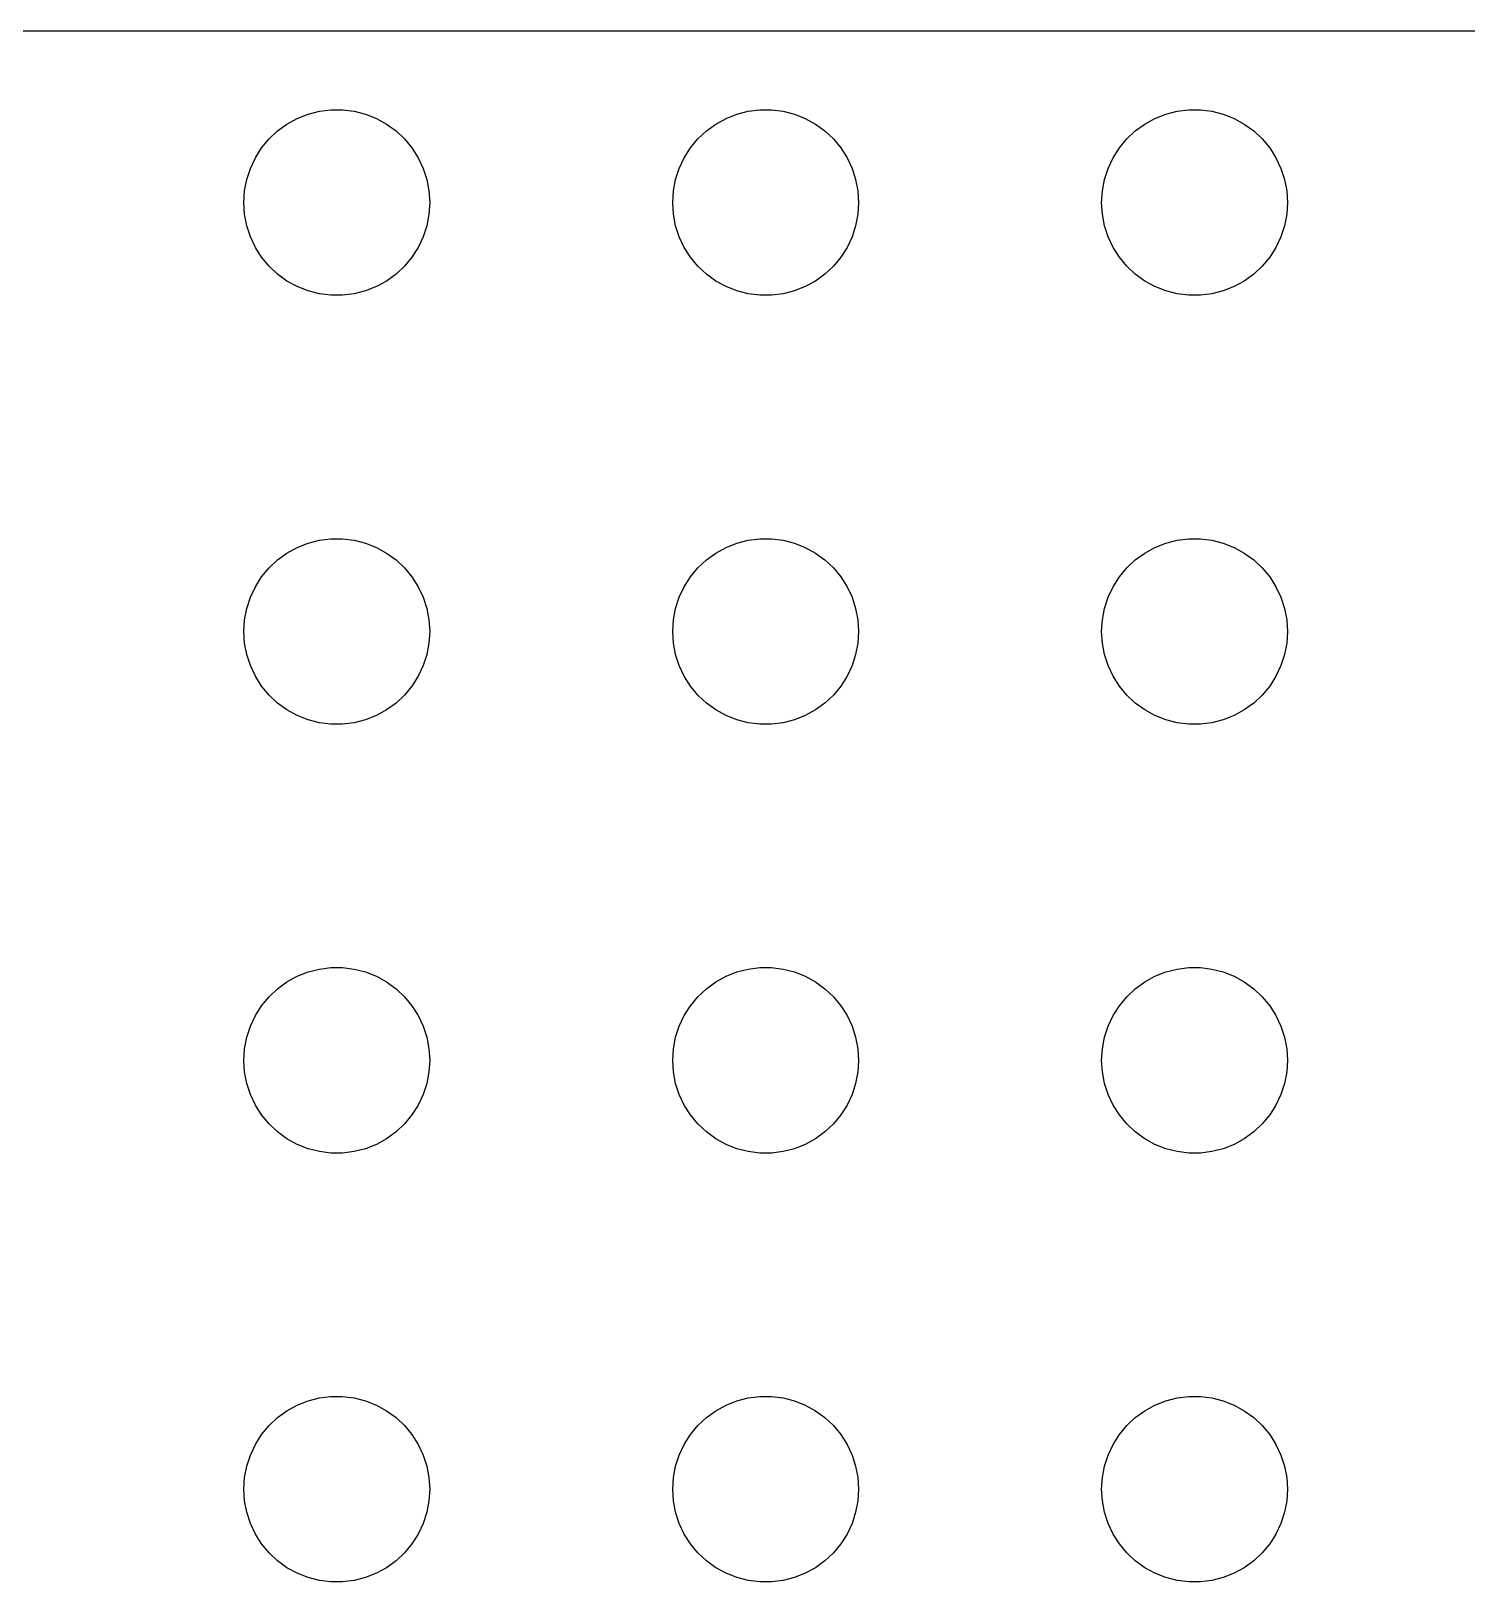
# Model space of a CAD drawing. Header units: metres. Extents: x 9 to 231, y 9 to 231.
# Drawn here: x 64.3 to 114.5, y 176.8 to 231 of the extents above; entities that cross this region are included whole.
import ezdxf

# ---------------------------------------------------------------- set-up
doc = ezdxf.new("R2010")
doc.units = ezdxf.units.M

msp = doc.modelspace()

# ---------------------------------------------------------------- linework, layer by layer
for p, q in [((226, 231), (14, 231)), ((73.2586, 227.744), (73.6162, 227.941)), ((73.6162, 227.941), (73.9957, 228.091)), ((73.9957, 228.091), (74.391, 228.192)), ((74.391, 228.192), (74.7959, 228.244)), ((74.7959, 228.244), (75.2041, 228.244)), ((75.2041, 228.244), (75.609, 228.192)), ((75.609, 228.192), (76.0043, 228.091)), ((76.0043, 228.091), (76.3838, 227.941)), ((76.3838, 227.941), (76.7414, 227.744)), ((88.2586, 227.744), (88.6162, 227.941)), ((88.6162, 227.941), (88.9957, 228.091)), ((88.9957, 228.091), (89.391, 228.192)), ((89.391, 228.192), (89.7959, 228.244)), ((89.7959, 228.244), (90.2041, 228.244)), ((90.2041, 228.244), (90.609, 228.192)), ((90.609, 228.192), (91.0043, 228.091)), ((91.0043, 228.091), (91.3838, 227.941)), ((91.3838, 227.941), (91.7414, 227.744)), ((103.259, 227.744), (103.616, 227.941)), ((103.616, 227.941), (103.996, 228.091)), ((103.996, 228.091), (104.391, 228.192)), ((104.391, 228.192), (104.796, 228.244)), ((104.796, 228.244), (105.204, 228.244)), ((105.204, 228.244), (105.609, 228.192)), ((105.609, 228.192), (106.004, 228.091)), ((106.004, 228.091), (106.384, 227.941)), ((106.384, 227.941), (106.741, 227.744)), ((72.6308, 227.225), (72.9284, 227.504)), ((72.9284, 227.504), (73.2586, 227.744)), ((76.7414, 227.744), (77.0716, 227.504)), ((77.0716, 227.504), (77.3691, 227.225)), ((87.6308, 227.225), (87.9284, 227.504)), ((87.9284, 227.504), (88.2586, 227.744)), ((91.7414, 227.744), (92.0716, 227.504)), ((92.0716, 227.504), (92.3691, 227.225)), ((102.631, 227.225), (102.928, 227.504)), ((102.928, 227.504), (103.259, 227.744)), ((106.741, 227.744), (107.072, 227.504)), ((107.072, 227.504), (107.369, 227.225)), ((72.152, 226.566), (72.3707, 226.91)), ((72.3707, 226.91), (72.6308, 227.225)), ((77.3691, 227.225), (77.6293, 226.91)), ((77.6293, 226.91), (77.848, 226.566)), ((87.152, 226.566), (87.3707, 226.91)), ((87.3707, 226.91), (87.6308, 227.225)), ((92.3691, 227.225), (92.6293, 226.91)), ((92.6293, 226.91), (92.848, 226.566)), ((102.152, 226.566), (102.371, 226.91)), ((102.371, 226.91), (102.631, 227.225)), ((107.369, 227.225), (107.629, 226.91)), ((107.629, 226.91), (107.848, 226.566)), ((71.9782, 226.196), (72.152, 226.566)), ((77.848, 226.566), (78.0218, 226.196)), ((86.9782, 226.196), (87.152, 226.566)), ((92.848, 226.566), (93.0218, 226.196)), ((101.978, 226.196), (102.152, 226.566)), ((107.848, 226.566), (108.022, 226.196)), ((71.7756, 225.407), (71.8521, 225.808)), ((71.8521, 225.808), (71.9782, 226.196)), ((78.0218, 226.196), (78.1479, 225.808)), ((78.1479, 225.808), (78.2244, 225.407)), ((86.7756, 225.407), (86.8521, 225.808)), ((86.8521, 225.808), (86.9782, 226.196)), ((93.0218, 226.196), (93.1479, 225.808)), ((93.1479, 225.808), (93.2244, 225.407)), ((101.776, 225.407), (101.852, 225.808)), ((101.852, 225.808), (101.978, 226.196)), ((108.022, 226.196), (108.148, 225.808)), ((108.148, 225.808), (108.224, 225.407)), ((71.75, 225), (71.7756, 225.407)), ((78.2244, 225.407), (78.25, 225)), ((86.75, 225), (86.7756, 225.407)), ((93.2244, 225.407), (93.25, 225)), ((101.75, 225), (101.776, 225.407)), ((108.224, 225.407), (108.25, 225)), ((71.7756, 224.593), (71.75, 225)), ((71.8521, 224.192), (71.7756, 224.593)), ((78.2244, 224.593), (78.1479, 224.192)), ((78.25, 225), (78.2244, 224.593)), ((86.7756, 224.593), (86.75, 225)), ((86.8521, 224.192), (86.7756, 224.593)), ((93.2244, 224.593), (93.1479, 224.192)), ((93.25, 225), (93.2244, 224.593)), ((101.776, 224.593), (101.75, 225)), ((101.852, 224.192), (101.776, 224.593)), ((108.224, 224.593), (108.148, 224.192)), ((108.25, 225), (108.224, 224.593)), ((71.9782, 223.804), (71.8521, 224.192)), ((78.1479, 224.192), (78.0218, 223.804)), ((86.9782, 223.804), (86.8521, 224.192)), ((93.1479, 224.192), (93.0218, 223.804)), ((101.978, 223.804), (101.852, 224.192)), ((108.148, 224.192), (108.022, 223.804)), ((72.152, 223.434), (71.9782, 223.804)), ((78.0218, 223.804), (77.848, 223.434)), ((87.152, 223.434), (86.9782, 223.804)), ((93.0218, 223.804), (92.848, 223.434)), ((102.152, 223.434), (101.978, 223.804)), ((108.022, 223.804), (107.848, 223.434)), ((72.3707, 223.09), (72.152, 223.434)), ((72.6308, 222.775), (72.3707, 223.09)), ((77.6293, 223.09), (77.3691, 222.775)), ((77.848, 223.434), (77.6293, 223.09)), ((87.3707, 223.09), (87.152, 223.434)), ((87.6308, 222.775), (87.3707, 223.09)), ((92.6293, 223.09), (92.3691, 222.775)), ((92.848, 223.434), (92.6293, 223.09)), ((102.371, 223.09), (102.152, 223.434)), ((102.631, 222.775), (102.371, 223.09)), ((107.629, 223.09), (107.369, 222.775)), ((107.848, 223.434), (107.629, 223.09)), ((72.9284, 222.496), (72.6308, 222.775)), ((73.2586, 222.256), (72.9284, 222.496)), ((77.0716, 222.496), (76.7414, 222.256)), ((77.3691, 222.775), (77.0716, 222.496)), ((87.9284, 222.496), (87.6308, 222.775)), ((88.2586, 222.256), (87.9284, 222.496)), ((92.0716, 222.496), (91.7414, 222.256)), ((92.3691, 222.775), (92.0716, 222.496)), ((102.928, 222.496), (102.631, 222.775)), ((103.259, 222.256), (102.928, 222.496)), ((107.072, 222.496), (106.741, 222.256)), ((107.369, 222.775), (107.072, 222.496)), ((73.6162, 222.059), (73.2586, 222.256)), ((73.9957, 221.909), (73.6162, 222.059)), ((74.391, 221.808), (73.9957, 221.909)), ((76.0043, 221.909), (75.609, 221.808)), ((76.3838, 222.059), (76.0043, 221.909)), ((76.7414, 222.256), (76.3838, 222.059)), ((88.6162, 222.059), (88.2586, 222.256)), ((88.9957, 221.909), (88.6162, 222.059)), ((89.391, 221.808), (88.9957, 221.909)), ((91.0043, 221.909), (90.609, 221.808)), ((91.3838, 222.059), (91.0043, 221.909)), ((91.7414, 222.256), (91.3838, 222.059)), ((103.616, 222.059), (103.259, 222.256)), ((103.996, 221.909), (103.616, 222.059)), ((104.391, 221.808), (103.996, 221.909)), ((106.004, 221.909), (105.609, 221.808)), ((106.384, 222.059), (106.004, 221.909)), ((106.741, 222.256), (106.384, 222.059)), ((74.7959, 221.756), (74.391, 221.808)), ((75.2041, 221.756), (74.7959, 221.756)), ((75.609, 221.808), (75.2041, 221.756)), ((89.7959, 221.756), (89.391, 221.808)), ((90.2041, 221.756), (89.7959, 221.756)), ((90.609, 221.808), (90.2041, 221.756)), ((104.796, 221.756), (104.391, 221.808)), ((105.204, 221.756), (104.796, 221.756)), ((105.609, 221.808), (105.204, 221.756)), ((73.9957, 213.091), (74.391, 213.192)), ((74.391, 213.192), (74.7959, 213.244)), ((74.7959, 213.244), (75.2041, 213.244)), ((75.2041, 213.244), (75.609, 213.192)), ((75.609, 213.192), (76.0043, 213.091)), ((88.9957, 213.091), (89.391, 213.192)), ((89.391, 213.192), (89.7959, 213.244)), ((89.7959, 213.244), (90.2041, 213.244)), ((90.2041, 213.244), (90.609, 213.192)), ((90.609, 213.192), (91.0043, 213.091)), ((103.996, 213.091), (104.391, 213.192)), ((104.391, 213.192), (104.796, 213.244)), ((104.796, 213.244), (105.204, 213.244)), ((105.204, 213.244), (105.609, 213.192)), ((105.609, 213.192), (106.004, 213.091)), ((72.9284, 212.504), (73.2586, 212.744)), ((73.2586, 212.744), (73.6162, 212.941)), ((73.6162, 212.941), (73.9957, 213.091)), ((76.0043, 213.091), (76.3838, 212.941)), ((76.3838, 212.941), (76.7414, 212.744)), ((76.7414, 212.744), (77.0716, 212.504)), ((87.9284, 212.504), (88.2586, 212.744)), ((88.2586, 212.744), (88.6162, 212.941)), ((88.6162, 212.941), (88.9957, 213.091)), ((91.0043, 213.091), (91.3838, 212.941)), ((91.3838, 212.941), (91.7414, 212.744)), ((91.7414, 212.744), (92.0716, 212.504)), ((102.928, 212.504), (103.259, 212.744)), ((103.259, 212.744), (103.616, 212.941)), ((103.616, 212.941), (103.996, 213.091)), ((106.004, 213.091), (106.384, 212.941)), ((106.384, 212.941), (106.741, 212.744)), ((106.741, 212.744), (107.072, 212.504)), ((72.3707, 211.91), (72.6308, 212.225)), ((72.6308, 212.225), (72.9284, 212.504)), ((77.0716, 212.504), (77.3691, 212.225)), ((77.3691, 212.225), (77.6293, 211.91)), ((87.3707, 211.91), (87.6308, 212.225)), ((87.6308, 212.225), (87.9284, 212.504)), ((92.0716, 212.504), (92.3691, 212.225)), ((92.3691, 212.225), (92.6293, 211.91)), ((102.371, 211.91), (102.631, 212.225)), ((102.631, 212.225), (102.928, 212.504)), ((107.072, 212.504), (107.369, 212.225)), ((107.369, 212.225), (107.629, 211.91)), ((71.9782, 211.196), (72.152, 211.566)), ((72.152, 211.566), (72.3707, 211.91)), ((77.6293, 211.91), (77.848, 211.566)), ((77.848, 211.566), (78.0218, 211.196)), ((86.9782, 211.196), (87.152, 211.566)), ((87.152, 211.566), (87.3707, 211.91)), ((92.6293, 211.91), (92.848, 211.566)), ((92.848, 211.566), (93.0218, 211.196)), ((101.978, 211.196), (102.152, 211.566)), ((102.152, 211.566), (102.371, 211.91)), ((107.629, 211.91), (107.848, 211.566)), ((107.848, 211.566), (108.022, 211.196)), ((71.8521, 210.808), (71.9782, 211.196)), ((78.0218, 211.196), (78.1479, 210.808)), ((86.8521, 210.808), (86.9782, 211.196)), ((93.0218, 211.196), (93.1479, 210.808)), ((101.852, 210.808), (101.978, 211.196)), ((108.022, 211.196), (108.148, 210.808)), ((71.7756, 210.407), (71.8521, 210.808)), ((78.1479, 210.808), (78.2244, 210.407)), ((86.7756, 210.407), (86.8521, 210.808)), ((93.1479, 210.808), (93.2244, 210.407)), ((101.776, 210.407), (101.852, 210.808)), ((108.148, 210.808), (108.224, 210.407)), ((71.75, 210), (71.7756, 210.407)), ((71.7756, 209.593), (71.75, 210)), ((78.2244, 210.407), (78.25, 210)), ((78.25, 210), (78.2244, 209.593)), ((86.75, 210), (86.7756, 210.407)), ((86.7756, 209.593), (86.75, 210)), ((93.2244, 210.407), (93.25, 210)), ((93.25, 210), (93.2244, 209.593)), ((101.75, 210), (101.776, 210.407)), ((101.776, 209.593), (101.75, 210)), ((108.224, 210.407), (108.25, 210)), ((108.25, 210), (108.224, 209.593)), ((71.8521, 209.192), (71.7756, 209.593)), ((78.2244, 209.593), (78.1479, 209.192)), ((86.8521, 209.192), (86.7756, 209.593)), ((93.2244, 209.593), (93.1479, 209.192)), ((101.852, 209.192), (101.776, 209.593)), ((108.224, 209.593), (108.148, 209.192)), ((71.9782, 208.804), (71.8521, 209.192)), ((78.1479, 209.192), (78.0218, 208.804)), ((86.9782, 208.804), (86.8521, 209.192)), ((93.1479, 209.192), (93.0218, 208.804)), ((101.978, 208.804), (101.852, 209.192)), ((108.148, 209.192), (108.022, 208.804)), ((72.152, 208.434), (71.9782, 208.804)), ((72.3707, 208.09), (72.152, 208.434)), ((77.848, 208.434), (77.6293, 208.09)), ((78.0218, 208.804), (77.848, 208.434)), ((87.152, 208.434), (86.9782, 208.804)), ((87.3707, 208.09), (87.152, 208.434)), ((92.848, 208.434), (92.6293, 208.09)), ((93.0218, 208.804), (92.848, 208.434)), ((102.152, 208.434), (101.978, 208.804)), ((102.371, 208.09), (102.152, 208.434)), ((107.848, 208.434), (107.629, 208.09)), ((108.022, 208.804), (107.848, 208.434)), ((72.6308, 207.775), (72.3707, 208.09)), ((72.9284, 207.496), (72.6308, 207.775)), ((77.3691, 207.775), (77.0716, 207.496)), ((77.6293, 208.09), (77.3691, 207.775)), ((87.6308, 207.775), (87.3707, 208.09)), ((87.9284, 207.496), (87.6308, 207.775)), ((92.3691, 207.775), (92.0716, 207.496)), ((92.6293, 208.09), (92.3691, 207.775)), ((102.631, 207.775), (102.371, 208.09)), ((102.928, 207.496), (102.631, 207.775)), ((107.369, 207.775), (107.072, 207.496)), ((107.629, 208.09), (107.369, 207.775)), ((73.2586, 207.256), (72.9284, 207.496)), ((73.6162, 207.059), (73.2586, 207.256)), ((76.7414, 207.256), (76.3838, 207.059)), ((77.0716, 207.496), (76.7414, 207.256)), ((88.2586, 207.256), (87.9284, 207.496)), ((88.6162, 207.059), (88.2586, 207.256)), ((91.7414, 207.256), (91.3838, 207.059)), ((92.0716, 207.496), (91.7414, 207.256)), ((103.259, 207.256), (102.928, 207.496)), ((103.616, 207.059), (103.259, 207.256)), ((106.741, 207.256), (106.384, 207.059)), ((107.072, 207.496), (106.741, 207.256)), ((73.9957, 206.909), (73.6162, 207.059)), ((74.391, 206.808), (73.9957, 206.909)), ((74.7959, 206.756), (74.391, 206.808)), ((75.2041, 206.756), (74.7959, 206.756)), ((75.609, 206.808), (75.2041, 206.756)), ((76.0043, 206.909), (75.609, 206.808)), ((76.3838, 207.059), (76.0043, 206.909)), ((88.9957, 206.909), (88.6162, 207.059)), ((89.391, 206.808), (88.9957, 206.909)), ((89.7959, 206.756), (89.391, 206.808)), ((90.2041, 206.756), (89.7959, 206.756)), ((90.609, 206.808), (90.2041, 206.756)), ((91.0043, 206.909), (90.609, 206.808)), ((91.3838, 207.059), (91.0043, 206.909)), ((103.996, 206.909), (103.616, 207.059)), ((104.391, 206.808), (103.996, 206.909)), ((104.796, 206.756), (104.391, 206.808)), ((105.204, 206.756), (104.796, 206.756)), ((105.609, 206.808), (105.204, 206.756)), ((106.004, 206.909), (105.609, 206.808)), ((106.384, 207.059), (106.004, 206.909)), ((73.6162, 197.941), (73.9957, 198.091)), ((73.9957, 198.091), (74.391, 198.192)), ((74.391, 198.192), (74.7959, 198.244)), ((74.7959, 198.244), (75.2041, 198.244)), ((75.2041, 198.244), (75.609, 198.192)), ((75.609, 198.192), (76.0043, 198.091)), ((76.0043, 198.091), (76.3838, 197.941)), ((88.6162, 197.941), (88.9957, 198.091)), ((88.9957, 198.091), (89.391, 198.192)), ((89.391, 198.192), (89.7959, 198.244)), ((89.7959, 198.244), (90.2041, 198.244)), ((90.2041, 198.244), (90.609, 198.192)), ((90.609, 198.192), (91.0043, 198.091)), ((91.0043, 198.091), (91.3838, 197.941)), ((103.616, 197.941), (103.996, 198.091)), ((103.996, 198.091), (104.391, 198.192)), ((104.391, 198.192), (104.796, 198.244)), ((104.796, 198.244), (105.204, 198.244)), ((105.204, 198.244), (105.609, 198.192)), ((105.609, 198.192), (106.004, 198.091)), ((106.004, 198.091), (106.384, 197.941)), ((72.6308, 197.225), (72.9284, 197.504)), ((72.9284, 197.504), (73.2586, 197.744)), ((73.2586, 197.744), (73.6162, 197.941)), ((76.3838, 197.941), (76.7414, 197.744)), ((76.7414, 197.744), (77.0716, 197.504)), ((77.0716, 197.504), (77.3691, 197.225)), ((87.6308, 197.225), (87.9284, 197.504)), ((87.9284, 197.504), (88.2586, 197.744)), ((88.2586, 197.744), (88.6162, 197.941)), ((91.3838, 197.941), (91.7414, 197.744)), ((91.7414, 197.744), (92.0716, 197.504)), ((92.0716, 197.504), (92.3691, 197.225)), ((102.631, 197.225), (102.928, 197.504)), ((102.928, 197.504), (103.259, 197.744)), ((103.259, 197.744), (103.616, 197.941)), ((106.384, 197.941), (106.741, 197.744)), ((106.741, 197.744), (107.072, 197.504)), ((107.072, 197.504), (107.369, 197.225)), ((72.152, 196.566), (72.3707, 196.91)), ((72.3707, 196.91), (72.6308, 197.225)), ((77.3691, 197.225), (77.6293, 196.91)), ((77.6293, 196.91), (77.848, 196.566)), ((87.152, 196.566), (87.3707, 196.91)), ((87.3707, 196.91), (87.6308, 197.225)), ((92.3691, 197.225), (92.6293, 196.91)), ((92.6293, 196.91), (92.848, 196.566)), ((102.152, 196.566), (102.371, 196.91)), ((102.371, 196.91), (102.631, 197.225)), ((107.369, 197.225), (107.629, 196.91)), ((107.629, 196.91), (107.848, 196.566)), ((71.9782, 196.196), (72.152, 196.566)), ((77.848, 196.566), (78.0218, 196.196)), ((86.9782, 196.196), (87.152, 196.566)), ((92.848, 196.566), (93.0218, 196.196)), ((101.978, 196.196), (102.152, 196.566)), ((107.848, 196.566), (108.022, 196.196)), ((71.8521, 195.808), (71.9782, 196.196)), ((78.0218, 196.196), (78.1479, 195.808)), ((86.8521, 195.808), (86.9782, 196.196)), ((93.0218, 196.196), (93.1479, 195.808)), ((101.852, 195.808), (101.978, 196.196)), ((108.022, 196.196), (108.148, 195.808)), ((71.75, 195), (71.7756, 195.407)), ((71.7756, 195.407), (71.8521, 195.808)), ((78.1479, 195.808), (78.2244, 195.407)), ((78.2244, 195.407), (78.25, 195)), ((86.75, 195), (86.7756, 195.407)), ((86.7756, 195.407), (86.8521, 195.808)), ((93.1479, 195.808), (93.2244, 195.407)), ((93.2244, 195.407), (93.25, 195)), ((101.75, 195), (101.776, 195.407)), ((101.776, 195.407), (101.852, 195.808)), ((108.148, 195.808), (108.224, 195.407)), ((108.224, 195.407), (108.25, 195)), ((71.7756, 194.593), (71.75, 195)), ((78.25, 195), (78.2244, 194.593)), ((86.7756, 194.593), (86.75, 195)), ((93.25, 195), (93.2244, 194.593)), ((101.776, 194.593), (101.75, 195)), ((108.25, 195), (108.224, 194.593)), ((71.8521, 194.192), (71.7756, 194.593)), ((78.2244, 194.593), (78.1479, 194.192)), ((86.8521, 194.192), (86.7756, 194.593)), ((93.2244, 194.593), (93.1479, 194.192)), ((101.852, 194.192), (101.776, 194.593)), ((108.224, 194.593), (108.148, 194.192)), ((71.9782, 193.804), (71.8521, 194.192)), ((72.152, 193.434), (71.9782, 193.804)), ((78.0218, 193.804), (77.848, 193.434)), ((78.1479, 194.192), (78.0218, 193.804)), ((86.9782, 193.804), (86.8521, 194.192)), ((87.152, 193.434), (86.9782, 193.804)), ((93.0218, 193.804), (92.848, 193.434)), ((93.1479, 194.192), (93.0218, 193.804)), ((101.978, 193.804), (101.852, 194.192)), ((102.152, 193.434), (101.978, 193.804)), ((108.022, 193.804), (107.848, 193.434)), ((108.148, 194.192), (108.022, 193.804)), ((72.3707, 193.09), (72.152, 193.434)), ((77.848, 193.434), (77.6293, 193.09)), ((87.3707, 193.09), (87.152, 193.434)), ((92.848, 193.434), (92.6293, 193.09)), ((102.371, 193.09), (102.152, 193.434)), ((107.848, 193.434), (107.629, 193.09)), ((72.6308, 192.775), (72.3707, 193.09)), ((72.9284, 192.496), (72.6308, 192.775)), ((77.3691, 192.775), (77.0716, 192.496)), ((77.6293, 193.09), (77.3691, 192.775)), ((87.6308, 192.775), (87.3707, 193.09)), ((87.9284, 192.496), (87.6308, 192.775)), ((92.3691, 192.775), (92.0716, 192.496)), ((92.6293, 193.09), (92.3691, 192.775)), ((102.631, 192.775), (102.371, 193.09)), ((102.928, 192.496), (102.631, 192.775)), ((107.369, 192.775), (107.072, 192.496)), ((107.629, 193.09), (107.369, 192.775)), ((73.2586, 192.256), (72.9284, 192.496)), ((73.6162, 192.059), (73.2586, 192.256)), ((73.9957, 191.909), (73.6162, 192.059)), ((76.3838, 192.059), (76.0043, 191.909)), ((76.7414, 192.256), (76.3838, 192.059)), ((77.0716, 192.496), (76.7414, 192.256)), ((88.2586, 192.256), (87.9284, 192.496)), ((88.6162, 192.059), (88.2586, 192.256)), ((88.9957, 191.909), (88.6162, 192.059)), ((91.3838, 192.059), (91.0043, 191.909)), ((91.7414, 192.256), (91.3838, 192.059)), ((92.0716, 192.496), (91.7414, 192.256)), ((103.259, 192.256), (102.928, 192.496)), ((103.616, 192.059), (103.259, 192.256)), ((103.996, 191.909), (103.616, 192.059)), ((106.384, 192.059), (106.004, 191.909)), ((106.741, 192.256), (106.384, 192.059)), ((107.072, 192.496), (106.741, 192.256)), ((74.391, 191.808), (73.9957, 191.909)), ((74.7959, 191.756), (74.391, 191.808)), ((75.2041, 191.756), (74.7959, 191.756)), ((75.609, 191.808), (75.2041, 191.756)), ((76.0043, 191.909), (75.609, 191.808)), ((89.391, 191.808), (88.9957, 191.909)), ((89.7959, 191.756), (89.391, 191.808)), ((90.2041, 191.756), (89.7959, 191.756)), ((90.609, 191.808), (90.2041, 191.756)), ((91.0043, 191.909), (90.609, 191.808)), ((104.391, 191.808), (103.996, 191.909)), ((104.796, 191.756), (104.391, 191.808)), ((105.204, 191.756), (104.796, 191.756)), ((105.609, 191.808), (105.204, 191.756)), ((106.004, 191.909), (105.609, 191.808)), ((73.2586, 182.744), (73.6162, 182.941)), ((73.6162, 182.941), (73.9957, 183.091)), ((73.9957, 183.091), (74.391, 183.192)), ((74.391, 183.192), (74.7959, 183.244)), ((74.7959, 183.244), (75.2041, 183.244)), ((75.2041, 183.244), (75.609, 183.192)), ((75.609, 183.192), (76.0043, 183.091)), ((76.0043, 183.091), (76.3838, 182.941)), ((76.3838, 182.941), (76.7414, 182.744)), ((88.2586, 182.744), (88.6162, 182.941)), ((88.6162, 182.941), (88.9957, 183.091)), ((88.9957, 183.091), (89.391, 183.192)), ((89.391, 183.192), (89.7959, 183.244)), ((89.7959, 183.244), (90.2041, 183.244)), ((90.2041, 183.244), (90.609, 183.192)), ((90.609, 183.192), (91.0043, 183.091)), ((91.0043, 183.091), (91.3838, 182.941)), ((91.3838, 182.941), (91.7414, 182.744)), ((103.259, 182.744), (103.616, 182.941)), ((103.616, 182.941), (103.996, 183.091)), ((103.996, 183.091), (104.391, 183.192)), ((104.391, 183.192), (104.796, 183.244)), ((104.796, 183.244), (105.204, 183.244)), ((105.204, 183.244), (105.609, 183.192)), ((105.609, 183.192), (106.004, 183.091)), ((106.004, 183.091), (106.384, 182.941)), ((106.384, 182.941), (106.741, 182.744)), ((72.6308, 182.225), (72.9284, 182.504)), ((72.9284, 182.504), (73.2586, 182.744)), ((76.7414, 182.744), (77.0716, 182.504)), ((77.0716, 182.504), (77.3691, 182.225)), ((87.6308, 182.225), (87.9284, 182.504)), ((87.9284, 182.504), (88.2586, 182.744)), ((91.7414, 182.744), (92.0716, 182.504)), ((92.0716, 182.504), (92.3691, 182.225)), ((102.631, 182.225), (102.928, 182.504)), ((102.928, 182.504), (103.259, 182.744)), ((106.741, 182.744), (107.072, 182.504)), ((107.072, 182.504), (107.369, 182.225)), ((72.152, 181.566), (72.3707, 181.91)), ((72.3707, 181.91), (72.6308, 182.225)), ((77.3691, 182.225), (77.6293, 181.91)), ((77.6293, 181.91), (77.848, 181.566)), ((87.152, 181.566), (87.3707, 181.91)), ((87.3707, 181.91), (87.6308, 182.225)), ((92.3691, 182.225), (92.6293, 181.91)), ((92.6293, 181.91), (92.848, 181.566)), ((102.152, 181.566), (102.371, 181.91)), ((102.371, 181.91), (102.631, 182.225)), ((107.369, 182.225), (107.629, 181.91)), ((107.629, 181.91), (107.848, 181.566)), ((71.8521, 180.808), (71.9782, 181.196)), ((71.9782, 181.196), (72.152, 181.566)), ((77.848, 181.566), (78.0218, 181.196)), ((78.0218, 181.196), (78.1479, 180.808)), ((86.8521, 180.808), (86.9782, 181.196)), ((86.9782, 181.196), (87.152, 181.566)), ((92.848, 181.566), (93.0218, 181.196)), ((93.0218, 181.196), (93.1479, 180.808)), ((101.852, 180.808), (101.978, 181.196)), ((101.978, 181.196), (102.152, 181.566)), ((107.848, 181.566), (108.022, 181.196)), ((108.022, 181.196), (108.148, 180.808)), ((71.7756, 180.407), (71.8521, 180.808)), ((78.1479, 180.808), (78.2244, 180.407)), ((86.7756, 180.407), (86.8521, 180.808)), ((93.1479, 180.808), (93.2244, 180.407)), ((101.776, 180.407), (101.852, 180.808)), ((108.148, 180.808), (108.224, 180.407)), ((71.75, 180), (71.7756, 180.407)), ((78.2244, 180.407), (78.25, 180)), ((86.75, 180), (86.7756, 180.407)), ((93.2244, 180.407), (93.25, 180)), ((101.75, 180), (101.776, 180.407)), ((108.224, 180.407), (108.25, 180)), ((71.7756, 179.593), (71.75, 180)), ((71.8521, 179.192), (71.7756, 179.593)), ((78.2244, 179.593), (78.1479, 179.192)), ((78.25, 180), (78.2244, 179.593)), ((86.7756, 179.593), (86.75, 180)), ((86.8521, 179.192), (86.7756, 179.593)), ((93.2244, 179.593), (93.1479, 179.192)), ((93.25, 180), (93.2244, 179.593)), ((101.776, 179.593), (101.75, 180)), ((101.852, 179.192), (101.776, 179.593)), ((108.224, 179.593), (108.148, 179.192)), ((108.25, 180), (108.224, 179.593)), ((71.9782, 178.804), (71.8521, 179.192)), ((78.1479, 179.192), (78.0218, 178.804)), ((86.9782, 178.804), (86.8521, 179.192)), ((93.1479, 179.192), (93.0218, 178.804)), ((101.978, 178.804), (101.852, 179.192)), ((108.148, 179.192), (108.022, 178.804)), ((72.152, 178.434), (71.9782, 178.804)), ((78.0218, 178.804), (77.848, 178.434)), ((87.152, 178.434), (86.9782, 178.804)), ((93.0218, 178.804), (92.848, 178.434)), ((102.152, 178.434), (101.978, 178.804)), ((108.022, 178.804), (107.848, 178.434)), ((72.3707, 178.09), (72.152, 178.434)), ((72.6308, 177.775), (72.3707, 178.09)), ((77.6293, 178.09), (77.3691, 177.775)), ((77.848, 178.434), (77.6293, 178.09)), ((87.3707, 178.09), (87.152, 178.434)), ((87.6308, 177.775), (87.3707, 178.09)), ((92.6293, 178.09), (92.3691, 177.775)), ((92.848, 178.434), (92.6293, 178.09)), ((102.371, 178.09), (102.152, 178.434)), ((102.631, 177.775), (102.371, 178.09)), ((107.629, 178.09), (107.369, 177.775)), ((107.848, 178.434), (107.629, 178.09)), ((72.9284, 177.496), (72.6308, 177.775)), ((73.2586, 177.256), (72.9284, 177.496)), ((77.0716, 177.496), (76.7414, 177.256)), ((77.3691, 177.775), (77.0716, 177.496)), ((87.9284, 177.496), (87.6308, 177.775)), ((88.2586, 177.256), (87.9284, 177.496)), ((92.0716, 177.496), (91.7414, 177.256)), ((92.3691, 177.775), (92.0716, 177.496)), ((102.928, 177.496), (102.631, 177.775)), ((103.259, 177.256), (102.928, 177.496)), ((107.072, 177.496), (106.741, 177.256)), ((107.369, 177.775), (107.072, 177.496)), ((73.6162, 177.059), (73.2586, 177.256)), ((73.9957, 176.909), (73.6162, 177.059)), ((74.391, 176.808), (73.9957, 176.909)), ((76.0043, 176.909), (75.609, 176.808)), ((76.3838, 177.059), (76.0043, 176.909)), ((76.7414, 177.256), (76.3838, 177.059)), ((88.6162, 177.059), (88.2586, 177.256)), ((88.9957, 176.909), (88.6162, 177.059)), ((89.391, 176.808), (88.9957, 176.909)), ((91.0043, 176.909), (90.609, 176.808)), ((91.3838, 177.059), (91.0043, 176.909)), ((91.7414, 177.256), (91.3838, 177.059)), ((103.616, 177.059), (103.259, 177.256)), ((103.996, 176.909), (103.616, 177.059)), ((104.391, 176.808), (103.996, 176.909)), ((106.004, 176.909), (105.609, 176.808)), ((106.384, 177.059), (106.004, 176.909)), ((106.741, 177.256), (106.384, 177.059)), ((74.7959, 176.756), (74.391, 176.808)), ((75.2041, 176.756), (74.7959, 176.756)), ((75.609, 176.808), (75.2041, 176.756)), ((89.7959, 176.756), (89.391, 176.808)), ((90.2041, 176.756), (89.7959, 176.756)), ((90.609, 176.808), (90.2041, 176.756)), ((104.796, 176.756), (104.391, 176.808)), ((105.204, 176.756), (104.796, 176.756)), ((105.609, 176.808), (105.204, 176.756))]:
    msp.add_line(p, q)

doc.saveas('drawing.dxf')
